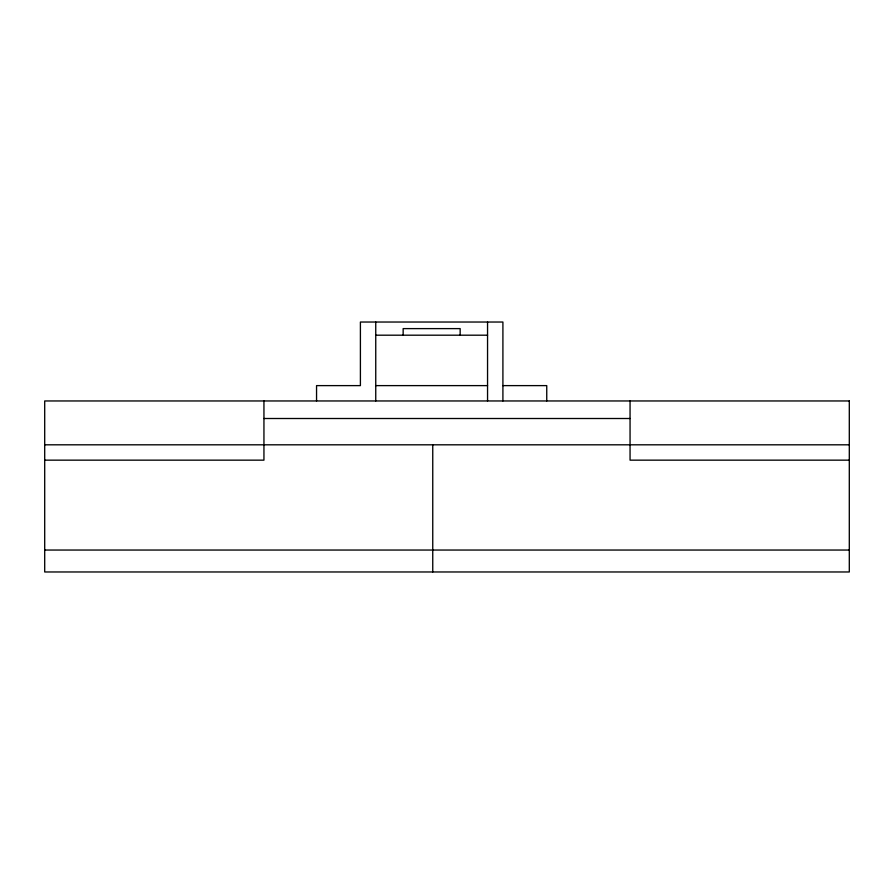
<?xml version="1.0" encoding="UTF-8"?>
<svg xmlns="http://www.w3.org/2000/svg" width="894" height="894" viewBox="0 0 894 894"><rect width="100%" height="100%" fill="white"/><g stroke="black" fill="none" stroke-linecap="round" stroke-linejoin="round"><path stroke-width="1.34" d="M375.748 335.194L487.554 335.194M375.748 385.616L487.554 385.616M502.909 385.616L546.748 385.616L546.748 400.959M263.942 418.504L630.058 418.504M44.7 444.81L849.3 444.81M44.7 460.153L263.942 460.153L263.942 400.959M849.3 460.153L630.058 460.153L630.058 400.959M44.7 550.045L849.3 550.045M502.909 400.959L502.909 322.03L360.405 322.03L360.405 385.616L316.554 385.616L316.554 400.959M487.554 322.03L487.554 400.959M460.153 335.194L460.153 328.612L403.149 328.612L403.149 335.194M432.752 444.81L432.752 571.97M375.748 322.03L375.748 400.959M849.3 400.959L44.7 400.959L44.7 571.97L849.3 571.97L849.3 400.959"/></g></svg>
